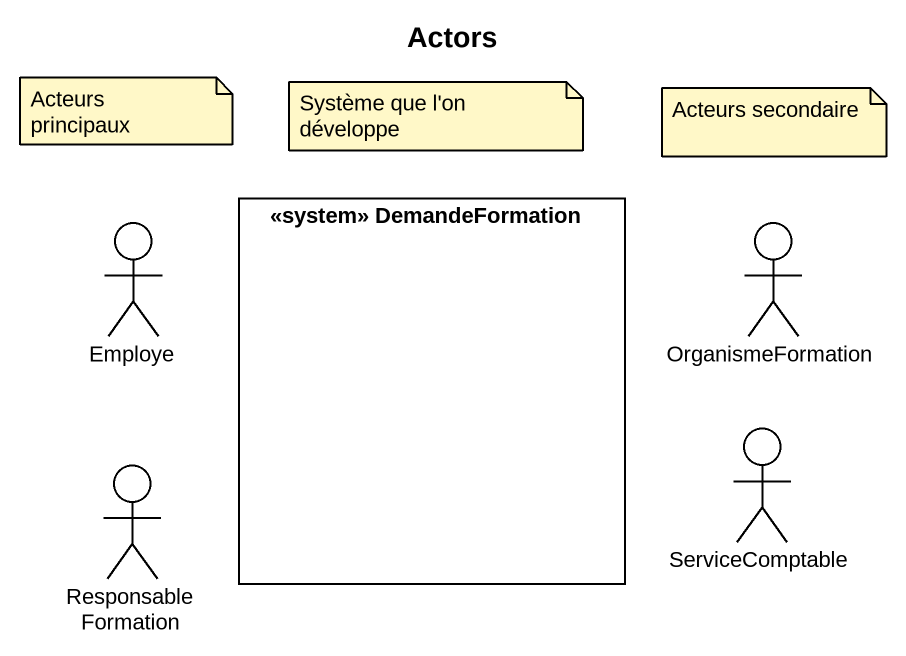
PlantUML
@startuml
title Actors
actor Employe
rectangle "<<system>> DemandeFormation" as system_DemandeFormation
actor OrganismeFormation
actor ResponsableFormation
actor ServiceComptable
note as N1
  Acteurs principaux
end note
note as N2
  Système que l'on développe
end note
note as N3
  Acteurs secondaire
end note
@enduml
